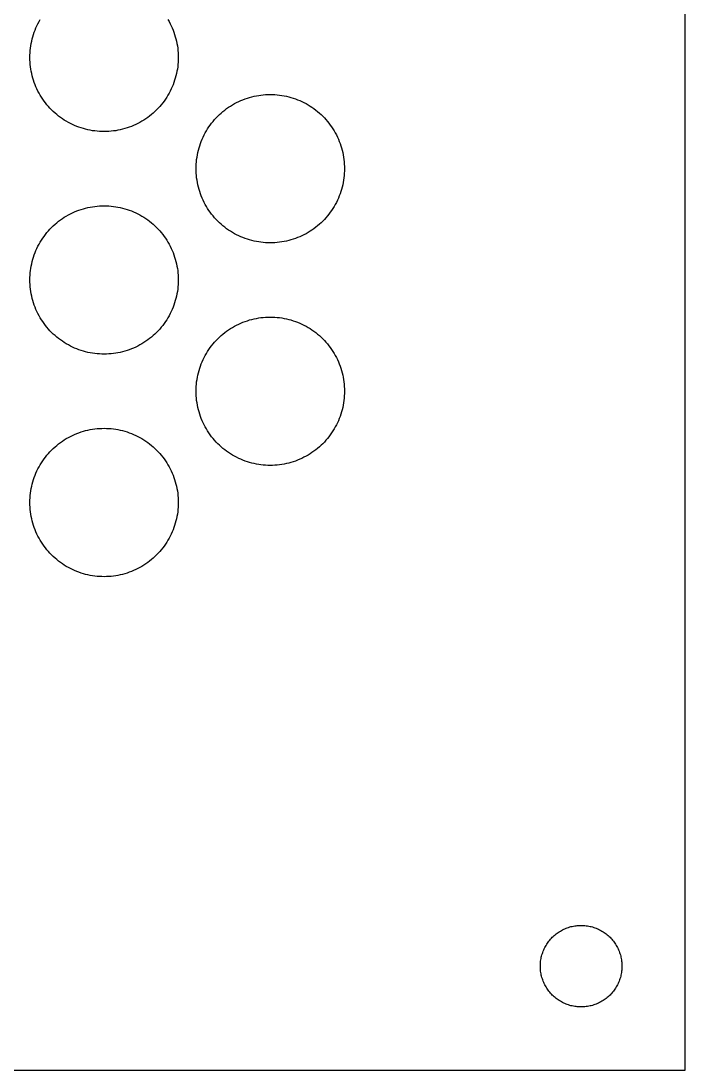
# Model space of a CAD drawing. Header units: metres. Extents: x 0 to 290, y 0 to 144.
# Drawn here: x 244.8 to 289.5, y 0 to 70.7 of the extents above; entities that cross this region are included whole.
import ezdxf

# ---------------------------------------------------------------- set-up
doc = ezdxf.new("R2010")
doc.units = ezdxf.units.M

msp = doc.modelspace()

# ---------------------------------------------------------------- linework, layer by layer
for p, q in [((289.5, 0), (289.5, 144)), ((245.968, 70.6588), (246.046, 70.7952)), ((254.654, 70.7952), (254.732, 70.6588)), ((245.646, 69.9437), (245.701, 70.0906)), ((245.701, 70.0906), (245.761, 70.2357)), ((245.761, 70.2357), (245.826, 70.3789)), ((245.826, 70.3789), (245.895, 70.5199)), ((245.895, 70.5199), (245.968, 70.6588)), ((254.732, 70.6588), (254.805, 70.5199)), ((254.805, 70.5199), (254.874, 70.3789)), ((254.874, 70.3789), (254.939, 70.2357)), ((254.939, 70.2357), (254.999, 70.0906)), ((254.999, 70.0906), (255.054, 69.9437)), ((245.439, 69.1869), (245.47, 69.3407)), ((245.47, 69.3407), (245.507, 69.4934)), ((245.507, 69.4934), (245.549, 69.6449)), ((245.549, 69.6449), (245.595, 69.7951)), ((245.595, 69.7951), (245.646, 69.9437)), ((255.054, 69.9437), (255.105, 69.7951)), ((255.105, 69.7951), (255.151, 69.6449)), ((255.151, 69.6449), (255.193, 69.4934)), ((255.193, 69.4934), (255.23, 69.3407)), ((255.23, 69.3407), (255.261, 69.1869)), ((245.36, 68.5639), (245.372, 68.7205)), ((245.372, 68.7205), (245.389, 68.8767)), ((245.389, 68.8767), (245.412, 69.0322)), ((245.412, 69.0322), (245.439, 69.1869)), ((255.261, 69.1869), (255.288, 69.0322)), ((255.288, 69.0322), (255.311, 68.8767)), ((255.311, 68.8767), (255.328, 68.7205)), ((255.328, 68.7205), (255.34, 68.5639)), ((245.35, 68.25), (245.352, 68.407)), ((245.352, 68.0929), (245.35, 68.25)), ((245.352, 68.407), (245.36, 68.5639)), ((245.36, 67.936), (245.352, 68.0929)), ((245.372, 67.7794), (245.36, 67.936)), ((255.34, 67.936), (255.328, 67.7794)), ((255.34, 68.5639), (255.348, 68.407)), ((255.348, 68.0929), (255.34, 67.936)), ((255.348, 68.407), (255.35, 68.25)), ((255.35, 68.25), (255.348, 68.0929)), ((245.389, 67.6233), (245.372, 67.7794)), ((245.412, 67.4678), (245.389, 67.6233)), ((245.439, 67.3131), (245.412, 67.4678)), ((245.47, 67.1593), (245.439, 67.3131)), ((255.261, 67.3131), (255.23, 67.1593)), ((255.288, 67.4678), (255.261, 67.3131)), ((255.311, 67.6233), (255.288, 67.4678)), ((255.328, 67.7794), (255.311, 67.6233)), ((245.507, 67.0065), (245.47, 67.1593)), ((245.549, 66.855), (245.507, 67.0065)), ((245.595, 66.7049), (245.549, 66.855)), ((245.646, 66.5563), (245.595, 66.7049)), ((245.701, 66.4094), (245.646, 66.5563)), ((255.054, 66.5563), (254.999, 66.4094)), ((255.105, 66.7049), (255.054, 66.5563)), ((255.151, 66.855), (255.105, 66.7049)), ((255.193, 67.0065), (255.151, 66.855)), ((255.23, 67.1593), (255.193, 67.0065)), ((245.761, 66.2643), (245.701, 66.4094)), ((245.826, 66.1211), (245.761, 66.2643)), ((245.895, 65.98), (245.826, 66.1211)), ((245.968, 65.8412), (245.895, 65.98)), ((246.046, 65.7048), (245.968, 65.8412)), ((254.732, 65.8412), (254.654, 65.7048)), ((254.805, 65.98), (254.732, 65.8412)), ((254.874, 66.1211), (254.805, 65.98)), ((254.939, 66.2643), (254.874, 66.1211)), ((254.999, 66.4094), (254.939, 66.2643)), ((246.128, 65.5709), (246.046, 65.7048)), ((246.215, 65.4396), (246.128, 65.5709)), ((246.305, 65.3111), (246.215, 65.4396)), ((246.399, 65.1855), (246.305, 65.3111)), ((246.497, 65.0629), (246.399, 65.1855)), ((246.599, 64.9434), (246.497, 65.0629)), ((254.203, 65.0629), (254.101, 64.9434)), ((254.301, 65.1855), (254.203, 65.0629)), ((254.395, 65.3111), (254.301, 65.1855)), ((254.485, 65.4396), (254.395, 65.3111)), ((254.572, 65.5709), (254.485, 65.4396)), ((254.654, 65.7048), (254.572, 65.5709)), ((258.871, 64.9716), (259.005, 65.0537)), ((259.005, 65.0537), (259.141, 65.1315)), ((259.141, 65.1315), (259.28, 65.205)), ((259.28, 65.205), (259.421, 65.2741)), ((259.421, 65.2741), (259.564, 65.3388)), ((259.564, 65.3388), (259.709, 65.3989)), ((259.709, 65.3989), (259.856, 65.4544)), ((259.856, 65.4544), (260.005, 65.5053)), ((260.005, 65.5053), (260.155, 65.5515)), ((260.155, 65.5515), (260.307, 65.5929)), ((260.307, 65.5929), (260.459, 65.6296)), ((260.459, 65.6296), (260.613, 65.6614)), ((260.613, 65.6614), (260.768, 65.6884)), ((260.768, 65.6884), (260.923, 65.7106)), ((260.923, 65.7106), (261.079, 65.7278)), ((261.079, 65.7278), (261.236, 65.7401)), ((261.236, 65.7401), (261.393, 65.7475)), ((261.393, 65.7475), (261.55, 65.75)), ((261.55, 65.75), (261.707, 65.7475)), ((261.707, 65.7475), (261.864, 65.7401)), ((261.864, 65.7401), (262.021, 65.7278)), ((262.021, 65.7278), (262.177, 65.7106)), ((262.177, 65.7106), (262.332, 65.6884)), ((262.332, 65.6884), (262.487, 65.6614)), ((262.487, 65.6614), (262.641, 65.6296)), ((262.641, 65.6296), (262.793, 65.5929)), ((262.793, 65.5929), (262.945, 65.5515)), ((262.945, 65.5515), (263.095, 65.5053)), ((263.095, 65.5053), (263.244, 65.4544)), ((263.244, 65.4544), (263.391, 65.3989)), ((263.391, 65.3989), (263.536, 65.3388)), ((263.536, 65.3388), (263.679, 65.2741)), ((263.679, 65.2741), (263.82, 65.205)), ((263.82, 65.205), (263.959, 65.1315)), ((263.959, 65.1315), (264.095, 65.0537)), ((264.095, 65.0537), (264.229, 64.9716)), ((246.705, 64.8273), (246.599, 64.9434)), ((246.814, 64.7145), (246.705, 64.8273)), ((246.927, 64.6051), (246.814, 64.7145)), ((247.043, 64.4994), (246.927, 64.6051)), ((247.163, 64.3974), (247.043, 64.4994)), ((247.285, 64.2992), (247.163, 64.3974)), ((253.537, 64.3974), (253.415, 64.2992)), ((253.657, 64.4994), (253.537, 64.3974)), ((253.773, 64.6051), (253.657, 64.4994)), ((253.886, 64.7145), (253.773, 64.6051)), ((253.995, 64.8273), (253.886, 64.7145)), ((254.101, 64.9434), (253.995, 64.8273)), ((258.014, 64.2855), (258.127, 64.3948)), ((258.127, 64.3948), (258.243, 64.5005)), ((258.243, 64.5005), (258.363, 64.6026)), ((258.363, 64.6026), (258.485, 64.7008)), ((258.485, 64.7008), (258.611, 64.7951)), ((258.611, 64.7951), (258.74, 64.8854)), ((258.74, 64.8854), (258.871, 64.9716)), ((264.229, 64.9716), (264.36, 64.8854)), ((264.36, 64.8854), (264.489, 64.7951)), ((264.489, 64.7951), (264.615, 64.7008)), ((264.615, 64.7008), (264.737, 64.6026)), ((264.737, 64.6026), (264.857, 64.5005)), ((264.857, 64.5005), (264.973, 64.3948)), ((264.973, 64.3948), (265.086, 64.2855)), ((247.411, 64.2049), (247.285, 64.2992)), ((247.54, 64.1146), (247.411, 64.2049)), ((247.671, 64.0284), (247.54, 64.1146)), ((247.805, 63.9463), (247.671, 64.0284)), ((247.941, 63.8685), (247.805, 63.9463)), ((248.08, 63.795), (247.941, 63.8685)), ((248.221, 63.7259), (248.08, 63.795)), ((248.364, 63.6612), (248.221, 63.7259)), ((248.509, 63.6011), (248.364, 63.6612)), ((252.336, 63.6612), (252.191, 63.6011)), ((252.479, 63.7259), (252.336, 63.6612)), ((252.62, 63.795), (252.479, 63.7259)), ((252.759, 63.8685), (252.62, 63.795)), ((252.895, 63.9463), (252.759, 63.8685)), ((253.029, 64.0284), (252.895, 63.9463)), ((253.16, 64.1146), (253.029, 64.0284)), ((253.289, 64.2049), (253.16, 64.1146)), ((253.415, 64.2992), (253.289, 64.2049)), ((257.415, 63.5604), (257.505, 63.6889)), ((257.505, 63.6889), (257.599, 63.8145)), ((257.599, 63.8145), (257.697, 63.9371)), ((257.697, 63.9371), (257.799, 64.0565)), ((257.799, 64.0565), (257.905, 64.1727)), ((257.905, 64.1727), (258.014, 64.2855)), ((265.086, 64.2855), (265.195, 64.1727)), ((265.195, 64.1727), (265.301, 64.0565)), ((265.301, 64.0565), (265.403, 63.9371)), ((265.403, 63.9371), (265.501, 63.8145)), ((265.501, 63.8145), (265.595, 63.6889)), ((265.595, 63.6889), (265.685, 63.5604)), ((248.656, 63.5456), (248.509, 63.6011)), ((248.805, 63.4947), (248.656, 63.5456)), ((248.955, 63.4485), (248.805, 63.4947)), ((249.107, 63.4071), (248.955, 63.4485)), ((249.259, 63.3704), (249.107, 63.4071)), ((249.413, 63.3386), (249.259, 63.3704)), ((249.568, 63.3116), (249.413, 63.3386)), ((249.723, 63.2894), (249.568, 63.3116)), ((249.879, 63.2722), (249.723, 63.2894)), ((250.036, 63.2599), (249.879, 63.2722)), ((250.193, 63.2525), (250.036, 63.2599)), ((250.35, 63.25), (250.193, 63.2525)), ((250.507, 63.2525), (250.35, 63.25)), ((250.664, 63.2599), (250.507, 63.2525)), ((250.821, 63.2722), (250.664, 63.2599)), ((250.977, 63.2894), (250.821, 63.2722)), ((251.132, 63.3116), (250.977, 63.2894)), ((251.287, 63.3386), (251.132, 63.3116)), ((251.441, 63.3704), (251.287, 63.3386)), ((251.593, 63.4071), (251.441, 63.3704)), ((251.745, 63.4485), (251.593, 63.4071)), ((251.895, 63.4947), (251.745, 63.4485)), ((252.044, 63.5456), (251.895, 63.4947)), ((252.191, 63.6011), (252.044, 63.5456)), ((257.026, 62.8789), (257.095, 63.0199)), ((257.095, 63.0199), (257.168, 63.1588)), ((257.168, 63.1588), (257.246, 63.2952)), ((257.246, 63.2952), (257.328, 63.4291)), ((257.328, 63.4291), (257.415, 63.5604)), ((265.685, 63.5604), (265.772, 63.4291)), ((265.772, 63.4291), (265.854, 63.2952)), ((265.854, 63.2952), (265.932, 63.1588)), ((265.932, 63.1588), (266.005, 63.0199)), ((266.005, 63.0199), (266.074, 62.8789)), ((256.749, 62.1449), (256.795, 62.2951)), ((256.795, 62.2951), (256.846, 62.4437)), ((256.846, 62.4437), (256.901, 62.5906)), ((256.901, 62.5906), (256.961, 62.7357)), ((256.961, 62.7357), (257.026, 62.8789)), ((266.074, 62.8789), (266.139, 62.7357)), ((266.139, 62.7357), (266.199, 62.5906)), ((266.199, 62.5906), (266.254, 62.4437)), ((266.254, 62.4437), (266.305, 62.2951)), ((266.305, 62.2951), (266.351, 62.1449)), ((256.589, 61.3767), (256.612, 61.5322)), ((256.612, 61.5322), (256.639, 61.6869)), ((256.639, 61.6869), (256.67, 61.8407)), ((256.67, 61.8407), (256.707, 61.9934)), ((256.707, 61.9934), (256.749, 62.1449)), ((266.351, 62.1449), (266.393, 61.9934)), ((266.393, 61.9934), (266.43, 61.8407)), ((266.43, 61.8407), (266.461, 61.6869)), ((266.461, 61.6869), (266.488, 61.5322)), ((266.488, 61.5322), (266.511, 61.3767)), ((256.55, 60.75), (256.552, 60.907)), ((256.552, 60.907), (256.56, 61.0639)), ((256.56, 61.0639), (256.572, 61.2205)), ((256.572, 61.2205), (256.589, 61.3767)), ((266.511, 61.3767), (266.528, 61.2205)), ((266.528, 61.2205), (266.54, 61.0639)), ((266.54, 61.0639), (266.548, 60.907)), ((266.548, 60.907), (266.55, 60.75)), ((256.552, 60.5929), (256.55, 60.75)), ((256.56, 60.436), (256.552, 60.5929)), ((256.572, 60.2794), (256.56, 60.436)), ((256.589, 60.1233), (256.572, 60.2794)), ((256.612, 59.9678), (256.589, 60.1233)), ((266.511, 60.1233), (266.488, 59.9678)), ((266.528, 60.2794), (266.511, 60.1233)), ((266.54, 60.436), (266.528, 60.2794)), ((266.548, 60.5929), (266.54, 60.436)), ((266.55, 60.75), (266.548, 60.5929)), ((256.639, 59.8131), (256.612, 59.9678)), ((256.67, 59.6593), (256.639, 59.8131)), ((256.707, 59.5065), (256.67, 59.6593)), ((256.749, 59.355), (256.707, 59.5065)), ((266.393, 59.5065), (266.351, 59.355)), ((266.43, 59.6593), (266.393, 59.5065)), ((266.461, 59.8131), (266.43, 59.6593)), ((266.488, 59.9678), (266.461, 59.8131)), ((256.795, 59.2049), (256.749, 59.355)), ((256.846, 59.0563), (256.795, 59.2049)), ((256.901, 58.9094), (256.846, 59.0563)), ((256.961, 58.7643), (256.901, 58.9094)), ((257.026, 58.6211), (256.961, 58.7643)), ((266.139, 58.7643), (266.074, 58.6211)), ((266.199, 58.9094), (266.139, 58.7643)), ((266.254, 59.0563), (266.199, 58.9094)), ((266.305, 59.2049), (266.254, 59.0563)), ((266.351, 59.355), (266.305, 59.2049)), ((248.656, 57.9544), (248.805, 58.0053)), ((248.805, 58.0053), (248.955, 58.0515)), ((248.955, 58.0515), (249.107, 58.0929)), ((249.107, 58.0929), (249.259, 58.1296)), ((249.259, 58.1296), (249.413, 58.1614)), ((249.413, 58.1614), (249.568, 58.1884)), ((249.568, 58.1884), (249.723, 58.2106)), ((249.723, 58.2106), (249.879, 58.2278)), ((249.879, 58.2278), (250.036, 58.2401)), ((250.036, 58.2401), (250.193, 58.2475)), ((250.193, 58.2475), (250.35, 58.25)), ((250.35, 58.25), (250.507, 58.2475)), ((250.507, 58.2475), (250.664, 58.2401)), ((250.664, 58.2401), (250.821, 58.2278)), ((250.821, 58.2278), (250.977, 58.2106)), ((250.977, 58.2106), (251.132, 58.1884)), ((251.132, 58.1884), (251.287, 58.1614)), ((251.287, 58.1614), (251.441, 58.1296)), ((251.441, 58.1296), (251.593, 58.0929)), ((251.593, 58.0929), (251.745, 58.0515)), ((251.745, 58.0515), (251.895, 58.0053)), ((251.895, 58.0053), (252.044, 57.9544)), ((257.095, 58.48), (257.026, 58.6211)), ((257.168, 58.3412), (257.095, 58.48)), ((257.246, 58.2048), (257.168, 58.3412)), ((257.328, 58.0709), (257.246, 58.2048)), ((257.415, 57.9396), (257.328, 58.0709)), ((265.772, 58.0709), (265.685, 57.9396)), ((265.854, 58.2048), (265.772, 58.0709)), ((265.932, 58.3412), (265.854, 58.2048)), ((266.005, 58.48), (265.932, 58.3412)), ((266.074, 58.6211), (266.005, 58.48)), ((247.285, 57.2008), (247.411, 57.2951)), ((247.411, 57.2951), (247.54, 57.3854)), ((247.54, 57.3854), (247.671, 57.4716)), ((247.671, 57.4716), (247.805, 57.5537)), ((247.805, 57.5537), (247.941, 57.6315)), ((247.941, 57.6315), (248.08, 57.705)), ((248.08, 57.705), (248.221, 57.7741)), ((248.221, 57.7741), (248.364, 57.8388)), ((248.364, 57.8388), (248.509, 57.8989)), ((248.509, 57.8989), (248.656, 57.9544)), ((252.044, 57.9544), (252.191, 57.8989)), ((252.191, 57.8989), (252.336, 57.8388)), ((252.336, 57.8388), (252.479, 57.7741)), ((252.479, 57.7741), (252.62, 57.705)), ((252.62, 57.705), (252.759, 57.6315)), ((252.759, 57.6315), (252.895, 57.5537)), ((252.895, 57.5537), (253.029, 57.4716)), ((253.029, 57.4716), (253.16, 57.3854)), ((253.16, 57.3854), (253.289, 57.2951)), ((253.289, 57.2951), (253.415, 57.2008)), ((257.505, 57.8111), (257.415, 57.9396)), ((257.599, 57.6855), (257.505, 57.8111)), ((257.697, 57.5629), (257.599, 57.6855)), ((257.799, 57.4434), (257.697, 57.5629)), ((257.905, 57.3273), (257.799, 57.4434)), ((258.014, 57.2145), (257.905, 57.3273)), ((265.195, 57.3273), (265.086, 57.2145)), ((265.301, 57.4434), (265.195, 57.3273)), ((265.403, 57.5629), (265.301, 57.4434)), ((265.501, 57.6855), (265.403, 57.5629)), ((265.595, 57.8111), (265.501, 57.6855)), ((265.685, 57.9396), (265.595, 57.8111)), ((246.599, 56.5565), (246.705, 56.6727)), ((246.705, 56.6727), (246.814, 56.7855)), ((246.814, 56.7855), (246.927, 56.8948)), ((246.927, 56.8948), (247.043, 57.0005)), ((247.043, 57.0005), (247.163, 57.1026)), ((247.163, 57.1026), (247.285, 57.2008)), ((253.415, 57.2008), (253.537, 57.1026)), ((253.537, 57.1026), (253.657, 57.0005)), ((253.657, 57.0005), (253.773, 56.8948)), ((253.773, 56.8948), (253.886, 56.7855)), ((253.886, 56.7855), (253.995, 56.6727)), ((253.995, 56.6727), (254.101, 56.5565)), ((258.127, 57.1051), (258.014, 57.2145)), ((258.243, 56.9994), (258.127, 57.1051)), ((258.363, 56.8974), (258.243, 56.9994)), ((258.485, 56.7992), (258.363, 56.8974)), ((258.611, 56.7049), (258.485, 56.7992)), ((258.74, 56.6146), (258.611, 56.7049)), ((258.871, 56.5284), (258.74, 56.6146)), ((264.36, 56.6146), (264.229, 56.5284)), ((264.489, 56.7049), (264.36, 56.6146)), ((264.615, 56.7992), (264.489, 56.7049)), ((264.737, 56.8974), (264.615, 56.7992)), ((264.857, 56.9994), (264.737, 56.8974)), ((264.973, 57.1051), (264.857, 56.9994)), ((265.086, 57.2145), (264.973, 57.1051)), ((246.046, 55.7952), (246.128, 55.9291)), ((246.128, 55.9291), (246.215, 56.0604)), ((246.215, 56.0604), (246.305, 56.1889)), ((246.305, 56.1889), (246.399, 56.3145)), ((246.399, 56.3145), (246.497, 56.4371)), ((246.497, 56.4371), (246.599, 56.5565)), ((254.101, 56.5565), (254.203, 56.4371)), ((254.203, 56.4371), (254.301, 56.3145)), ((254.301, 56.3145), (254.395, 56.1889)), ((254.395, 56.1889), (254.485, 56.0604)), ((254.485, 56.0604), (254.572, 55.9291)), ((254.572, 55.9291), (254.654, 55.7952)), ((259.005, 56.4463), (258.871, 56.5284)), ((259.141, 56.3685), (259.005, 56.4463)), ((259.28, 56.295), (259.141, 56.3685)), ((259.421, 56.2259), (259.28, 56.295)), ((259.564, 56.1612), (259.421, 56.2259)), ((259.709, 56.1011), (259.564, 56.1612)), ((259.856, 56.0456), (259.709, 56.1011)), ((260.005, 55.9947), (259.856, 56.0456)), ((260.155, 55.9485), (260.005, 55.9947)), ((260.307, 55.9071), (260.155, 55.9485)), ((260.459, 55.8704), (260.307, 55.9071)), ((260.613, 55.8386), (260.459, 55.8704)), ((262.641, 55.8704), (262.487, 55.8386)), ((262.793, 55.9071), (262.641, 55.8704)), ((262.945, 55.9485), (262.793, 55.9071)), ((263.095, 55.9947), (262.945, 55.9485)), ((263.244, 56.0456), (263.095, 55.9947)), ((263.391, 56.1011), (263.244, 56.0456)), ((263.536, 56.1612), (263.391, 56.1011)), ((263.679, 56.2259), (263.536, 56.1612)), ((263.82, 56.295), (263.679, 56.2259)), ((263.959, 56.3685), (263.82, 56.295)), ((264.095, 56.4463), (263.959, 56.3685)), ((264.229, 56.5284), (264.095, 56.4463)), ((245.701, 55.0906), (245.761, 55.2357)), ((245.761, 55.2357), (245.826, 55.3789)), ((245.826, 55.3789), (245.895, 55.5199)), ((245.895, 55.5199), (245.968, 55.6588)), ((245.968, 55.6588), (246.046, 55.7952)), ((254.654, 55.7952), (254.732, 55.6588)), ((254.732, 55.6588), (254.805, 55.5199)), ((254.805, 55.5199), (254.874, 55.3789)), ((254.874, 55.3789), (254.939, 55.2357)), ((254.939, 55.2357), (254.999, 55.0906)), ((260.768, 55.8116), (260.613, 55.8386)), ((260.923, 55.7894), (260.768, 55.8116)), ((261.079, 55.7722), (260.923, 55.7894)), ((261.236, 55.7599), (261.079, 55.7722)), ((261.393, 55.7525), (261.236, 55.7599)), ((261.55, 55.75), (261.393, 55.7525)), ((261.707, 55.7525), (261.55, 55.75)), ((261.864, 55.7599), (261.707, 55.7525)), ((262.021, 55.7722), (261.864, 55.7599)), ((262.177, 55.7894), (262.021, 55.7722)), ((262.332, 55.8116), (262.177, 55.7894)), ((262.487, 55.8386), (262.332, 55.8116)), ((245.47, 54.3407), (245.507, 54.4934)), ((245.507, 54.4934), (245.549, 54.6449)), ((245.549, 54.6449), (245.595, 54.7951)), ((245.595, 54.7951), (245.646, 54.9437)), ((245.646, 54.9437), (245.701, 55.0906)), ((254.999, 55.0906), (255.054, 54.9437)), ((255.054, 54.9437), (255.105, 54.7951)), ((255.105, 54.7951), (255.151, 54.6449)), ((255.151, 54.6449), (255.193, 54.4934)), ((255.193, 54.4934), (255.23, 54.3407)), ((245.372, 53.7205), (245.389, 53.8767)), ((245.389, 53.8767), (245.412, 54.0322)), ((245.412, 54.0322), (245.439, 54.1869)), ((245.439, 54.1869), (245.47, 54.3407)), ((255.23, 54.3407), (255.261, 54.1869)), ((255.261, 54.1869), (255.288, 54.0322)), ((255.288, 54.0322), (255.311, 53.8767)), ((255.311, 53.8767), (255.328, 53.7205)), ((245.35, 53.25), (245.352, 53.407)), ((245.352, 53.0929), (245.35, 53.25)), ((245.352, 53.407), (245.36, 53.5639)), ((245.36, 52.936), (245.352, 53.0929)), ((245.36, 53.5639), (245.372, 53.7205)), ((255.328, 53.7205), (255.34, 53.5639)), ((255.34, 53.5639), (255.348, 53.407)), ((255.348, 53.0929), (255.34, 52.936)), ((255.348, 53.407), (255.35, 53.25)), ((255.35, 53.25), (255.348, 53.0929)), ((245.372, 52.7794), (245.36, 52.936)), ((245.389, 52.6233), (245.372, 52.7794)), ((245.412, 52.4678), (245.389, 52.6233)), ((245.439, 52.3131), (245.412, 52.4678)), ((255.288, 52.4678), (255.261, 52.3131)), ((255.311, 52.6233), (255.288, 52.4678)), ((255.328, 52.7794), (255.311, 52.6233)), ((255.34, 52.936), (255.328, 52.7794)), ((245.47, 52.1593), (245.439, 52.3131)), ((245.507, 52.0065), (245.47, 52.1593)), ((245.549, 51.855), (245.507, 52.0065)), ((245.595, 51.7049), (245.549, 51.855)), ((245.646, 51.5563), (245.595, 51.7049)), ((255.105, 51.7049), (255.054, 51.5563)), ((255.151, 51.855), (255.105, 51.7049)), ((255.193, 52.0065), (255.151, 51.855)), ((255.23, 52.1593), (255.193, 52.0065)), ((255.261, 52.3131), (255.23, 52.1593)), ((245.701, 51.4094), (245.646, 51.5563)), ((245.761, 51.2643), (245.701, 51.4094)), ((245.826, 51.1211), (245.761, 51.2643)), ((245.895, 50.98), (245.826, 51.1211)), ((245.968, 50.8412), (245.895, 50.98)), ((254.805, 50.98), (254.732, 50.8412)), ((254.874, 51.1211), (254.805, 50.98)), ((254.939, 51.2643), (254.874, 51.1211)), ((254.999, 51.4094), (254.939, 51.2643)), ((255.054, 51.5563), (254.999, 51.4094)), ((246.046, 50.7048), (245.968, 50.8412)), ((246.128, 50.5709), (246.046, 50.7048)), ((246.215, 50.4396), (246.128, 50.5709)), ((246.305, 50.3111), (246.215, 50.4396)), ((246.399, 50.1855), (246.305, 50.3111)), ((254.395, 50.3111), (254.301, 50.1855)), ((254.485, 50.4396), (254.395, 50.3111)), ((254.572, 50.5709), (254.485, 50.4396)), ((254.654, 50.7048), (254.572, 50.5709)), ((254.732, 50.8412), (254.654, 50.7048)), ((259.141, 50.1315), (259.28, 50.205)), ((259.28, 50.205), (259.421, 50.2741)), ((259.421, 50.2741), (259.564, 50.3388)), ((259.564, 50.3388), (259.709, 50.3989)), ((259.709, 50.3989), (259.856, 50.4544)), ((259.856, 50.4544), (260.005, 50.5053)), ((260.005, 50.5053), (260.155, 50.5515)), ((260.155, 50.5515), (260.307, 50.5929)), ((260.307, 50.5929), (260.459, 50.6296)), ((260.459, 50.6296), (260.613, 50.6614)), ((260.613, 50.6614), (260.768, 50.6884)), ((260.768, 50.6884), (260.923, 50.7106)), ((260.923, 50.7106), (261.079, 50.7278)), ((261.079, 50.7278), (261.236, 50.7401)), ((261.236, 50.7401), (261.393, 50.7475)), ((261.393, 50.7475), (261.55, 50.75)), ((261.55, 50.75), (261.707, 50.7475)), ((261.707, 50.7475), (261.864, 50.7401)), ((261.864, 50.7401), (262.021, 50.7278)), ((262.021, 50.7278), (262.177, 50.7106)), ((262.177, 50.7106), (262.332, 50.6884)), ((262.332, 50.6884), (262.487, 50.6614)), ((262.487, 50.6614), (262.641, 50.6296)), ((262.641, 50.6296), (262.793, 50.5929)), ((262.793, 50.5929), (262.945, 50.5515)), ((262.945, 50.5515), (263.095, 50.5053)), ((263.095, 50.5053), (263.244, 50.4544)), ((263.244, 50.4544), (263.391, 50.3989)), ((263.391, 50.3989), (263.536, 50.3388)), ((263.536, 50.3388), (263.679, 50.2741)), ((263.679, 50.2741), (263.82, 50.205)), ((263.82, 50.205), (263.959, 50.1315)), ((246.497, 50.0629), (246.399, 50.1855)), ((246.599, 49.9434), (246.497, 50.0629)), ((246.705, 49.8273), (246.599, 49.9434)), ((246.814, 49.7145), (246.705, 49.8273)), ((246.927, 49.6051), (246.814, 49.7145)), ((247.043, 49.4994), (246.927, 49.6051)), ((247.163, 49.3974), (247.043, 49.4994)), ((253.657, 49.4994), (253.537, 49.3974)), ((253.773, 49.6051), (253.657, 49.4994)), ((253.886, 49.7145), (253.773, 49.6051)), ((253.995, 49.8273), (253.886, 49.7145)), ((254.101, 49.9434), (253.995, 49.8273)), ((254.203, 50.0629), (254.101, 49.9434)), ((254.301, 50.1855), (254.203, 50.0629)), ((258.127, 49.3948), (258.243, 49.5005)), ((258.243, 49.5005), (258.363, 49.6026)), ((258.363, 49.6026), (258.485, 49.7008)), ((258.485, 49.7008), (258.611, 49.7951)), ((258.611, 49.7951), (258.74, 49.8854)), ((258.74, 49.8854), (258.871, 49.9716)), ((258.871, 49.9716), (259.005, 50.0537)), ((259.005, 50.0537), (259.141, 50.1315)), ((263.959, 50.1315), (264.095, 50.0537)), ((264.095, 50.0537), (264.229, 49.9716)), ((264.229, 49.9716), (264.36, 49.8854)), ((264.36, 49.8854), (264.489, 49.7951)), ((264.489, 49.7951), (264.615, 49.7008)), ((264.615, 49.7008), (264.737, 49.6026)), ((264.737, 49.6026), (264.857, 49.5005)), ((264.857, 49.5005), (264.973, 49.3948)), ((247.285, 49.2992), (247.163, 49.3974)), ((247.411, 49.2049), (247.285, 49.2992)), ((247.54, 49.1146), (247.411, 49.2049)), ((247.671, 49.0284), (247.54, 49.1146)), ((247.805, 48.9463), (247.671, 49.0284)), ((247.941, 48.8685), (247.805, 48.9463)), ((248.08, 48.795), (247.941, 48.8685)), ((248.221, 48.7259), (248.08, 48.795)), ((252.62, 48.795), (252.479, 48.7259)), ((252.759, 48.8685), (252.62, 48.795)), ((252.895, 48.9463), (252.759, 48.8685)), ((253.029, 49.0284), (252.895, 48.9463)), ((253.16, 49.1146), (253.029, 49.0284)), ((253.289, 49.2049), (253.16, 49.1146)), ((253.415, 49.2992), (253.289, 49.2049)), ((253.537, 49.3974), (253.415, 49.2992)), ((257.505, 48.6889), (257.599, 48.8145)), ((257.599, 48.8145), (257.697, 48.9371)), ((257.697, 48.9371), (257.799, 49.0565)), ((257.799, 49.0565), (257.905, 49.1727)), ((257.905, 49.1727), (258.014, 49.2855)), ((258.014, 49.2855), (258.127, 49.3948)), ((264.973, 49.3948), (265.086, 49.2855)), ((265.086, 49.2855), (265.195, 49.1727)), ((265.195, 49.1727), (265.301, 49.0565)), ((265.301, 49.0565), (265.403, 48.9371)), ((265.403, 48.9371), (265.501, 48.8145)), ((265.501, 48.8145), (265.595, 48.6889)), ((248.364, 48.6612), (248.221, 48.7259)), ((248.509, 48.6011), (248.364, 48.6612)), ((248.656, 48.5456), (248.509, 48.6011)), ((248.805, 48.4947), (248.656, 48.5456)), ((248.955, 48.4485), (248.805, 48.4947)), ((249.107, 48.4071), (248.955, 48.4485)), ((249.259, 48.3704), (249.107, 48.4071)), ((249.413, 48.3386), (249.259, 48.3704)), ((249.568, 48.3116), (249.413, 48.3386)), ((249.723, 48.2894), (249.568, 48.3116)), ((249.879, 48.2722), (249.723, 48.2894)), ((250.036, 48.2599), (249.879, 48.2722)), ((250.193, 48.2525), (250.036, 48.2599)), ((250.35, 48.25), (250.193, 48.2525)), ((250.507, 48.2525), (250.35, 48.25)), ((250.664, 48.2599), (250.507, 48.2525)), ((250.821, 48.2722), (250.664, 48.2599)), ((250.977, 48.2894), (250.821, 48.2722)), ((251.132, 48.3116), (250.977, 48.2894)), ((251.287, 48.3386), (251.132, 48.3116)), ((251.441, 48.3704), (251.287, 48.3386)), ((251.593, 48.4071), (251.441, 48.3704)), ((251.745, 48.4485), (251.593, 48.4071)), ((251.895, 48.4947), (251.745, 48.4485)), ((252.044, 48.5456), (251.895, 48.4947)), ((252.191, 48.6011), (252.044, 48.5456)), ((252.336, 48.6612), (252.191, 48.6011)), ((252.479, 48.7259), (252.336, 48.6612)), ((257.095, 48.0199), (257.168, 48.1588)), ((257.168, 48.1588), (257.246, 48.2952)), ((257.246, 48.2952), (257.328, 48.4291)), ((257.328, 48.4291), (257.415, 48.5604)), ((257.415, 48.5604), (257.505, 48.6889)), ((265.595, 48.6889), (265.685, 48.5604)), ((265.685, 48.5604), (265.772, 48.4291)), ((265.772, 48.4291), (265.854, 48.2952)), ((265.854, 48.2952), (265.932, 48.1588)), ((265.932, 48.1588), (266.005, 48.0199)), ((256.795, 47.2951), (256.846, 47.4437)), ((256.846, 47.4437), (256.901, 47.5906)), ((256.901, 47.5906), (256.961, 47.7357)), ((256.961, 47.7357), (257.026, 47.8789)), ((257.026, 47.8789), (257.095, 48.0199)), ((266.005, 48.0199), (266.074, 47.8789)), ((266.074, 47.8789), (266.139, 47.7357)), ((266.139, 47.7357), (266.199, 47.5906)), ((266.199, 47.5906), (266.254, 47.4437)), ((266.254, 47.4437), (266.305, 47.2951)), ((256.612, 46.5322), (256.639, 46.6869)), ((256.639, 46.6869), (256.67, 46.8407)), ((256.67, 46.8407), (256.707, 46.9934)), ((256.707, 46.9934), (256.749, 47.1449)), ((256.749, 47.1449), (256.795, 47.2951)), ((266.305, 47.2951), (266.351, 47.1449)), ((266.351, 47.1449), (266.393, 46.9934)), ((266.393, 46.9934), (266.43, 46.8407)), ((266.43, 46.8407), (266.461, 46.6869)), ((266.461, 46.6869), (266.488, 46.5322)), ((256.552, 45.907), (256.56, 46.0639)), ((256.56, 46.0639), (256.572, 46.2205)), ((256.572, 46.2205), (256.589, 46.3767)), ((256.589, 46.3767), (256.612, 46.5322)), ((266.488, 46.5322), (266.511, 46.3767)), ((266.511, 46.3767), (266.528, 46.2205)), ((266.528, 46.2205), (266.54, 46.0639)), ((266.54, 46.0639), (266.548, 45.907)), ((256.55, 45.75), (256.552, 45.907)), ((256.552, 45.5929), (256.55, 45.75)), ((256.56, 45.436), (256.552, 45.5929)), ((256.572, 45.2794), (256.56, 45.436)), ((256.589, 45.1233), (256.572, 45.2794)), ((266.528, 45.2794), (266.511, 45.1233)), ((266.54, 45.436), (266.528, 45.2794)), ((266.548, 45.5929), (266.54, 45.436)), ((266.548, 45.907), (266.55, 45.75)), ((266.55, 45.75), (266.548, 45.5929)), ((256.612, 44.9678), (256.589, 45.1233)), ((256.639, 44.8131), (256.612, 44.9678)), ((256.67, 44.6593), (256.639, 44.8131)), ((256.707, 44.5065), (256.67, 44.6593)), ((266.43, 44.6593), (266.393, 44.5065)), ((266.461, 44.8131), (266.43, 44.6593)), ((266.488, 44.9678), (266.461, 44.8131)), ((266.511, 45.1233), (266.488, 44.9678)), ((256.749, 44.355), (256.707, 44.5065)), ((256.795, 44.2049), (256.749, 44.355)), ((256.846, 44.0563), (256.795, 44.2049)), ((256.901, 43.9094), (256.846, 44.0563)), ((256.961, 43.7643), (256.901, 43.9094)), ((266.199, 43.9094), (266.139, 43.7643)), ((266.254, 44.0563), (266.199, 43.9094)), ((266.305, 44.2049), (266.254, 44.0563)), ((266.351, 44.355), (266.305, 44.2049)), ((266.393, 44.5065), (266.351, 44.355)), ((249.259, 43.1296), (249.413, 43.1614)), ((249.413, 43.1614), (249.568, 43.1884)), ((249.568, 43.1884), (249.723, 43.2106)), ((249.723, 43.2106), (249.879, 43.2278)), ((249.879, 43.2278), (250.036, 43.2401)), ((250.036, 43.2401), (250.193, 43.2475)), ((250.193, 43.2475), (250.35, 43.25)), ((250.35, 43.25), (250.507, 43.2475)), ((250.507, 43.2475), (250.664, 43.2401)), ((250.664, 43.2401), (250.821, 43.2278)), ((250.821, 43.2278), (250.977, 43.2106)), ((250.977, 43.2106), (251.132, 43.1884)), ((251.132, 43.1884), (251.287, 43.1614)), ((251.287, 43.1614), (251.441, 43.1296)), ((257.026, 43.6211), (256.961, 43.7643)), ((257.095, 43.48), (257.026, 43.6211)), ((257.168, 43.3412), (257.095, 43.48)), ((257.246, 43.2048), (257.168, 43.3412)), ((257.328, 43.0709), (257.246, 43.2048)), ((265.854, 43.2048), (265.772, 43.0709)), ((265.932, 43.3412), (265.854, 43.2048)), ((266.005, 43.48), (265.932, 43.3412)), ((266.074, 43.6211), (266.005, 43.48)), ((266.139, 43.7643), (266.074, 43.6211)), ((247.54, 42.3854), (247.671, 42.4716)), ((247.671, 42.4716), (247.805, 42.5537)), ((247.805, 42.5537), (247.941, 42.6315)), ((247.941, 42.6315), (248.08, 42.705)), ((248.08, 42.705), (248.221, 42.7741)), ((248.221, 42.7741), (248.364, 42.8388)), ((248.364, 42.8388), (248.509, 42.8989)), ((248.509, 42.8989), (248.656, 42.9544)), ((248.656, 42.9544), (248.805, 43.0053)), ((248.805, 43.0053), (248.955, 43.0515)), ((248.955, 43.0515), (249.107, 43.0929)), ((249.107, 43.0929), (249.259, 43.1296)), ((251.441, 43.1296), (251.593, 43.0929)), ((251.593, 43.0929), (251.745, 43.0515)), ((251.745, 43.0515), (251.895, 43.0053)), ((251.895, 43.0053), (252.044, 42.9544)), ((252.044, 42.9544), (252.191, 42.8989)), ((252.191, 42.8989), (252.336, 42.8388)), ((252.336, 42.8388), (252.479, 42.7741)), ((252.479, 42.7741), (252.62, 42.705)), ((252.62, 42.705), (252.759, 42.6315)), ((252.759, 42.6315), (252.895, 42.5537)), ((252.895, 42.5537), (253.029, 42.4716)), ((253.029, 42.4716), (253.16, 42.3854)), ((257.415, 42.9396), (257.328, 43.0709)), ((257.505, 42.8111), (257.415, 42.9396)), ((257.599, 42.6855), (257.505, 42.8111)), ((257.697, 42.5629), (257.599, 42.6855)), ((257.799, 42.4434), (257.697, 42.5629)), ((257.905, 42.3273), (257.799, 42.4434)), ((265.301, 42.4434), (265.195, 42.3273)), ((265.403, 42.5629), (265.301, 42.4434)), ((265.501, 42.6855), (265.403, 42.5629)), ((265.595, 42.8111), (265.501, 42.6855)), ((265.685, 42.9396), (265.595, 42.8111)), ((265.772, 43.0709), (265.685, 42.9396)), ((246.705, 41.6727), (246.814, 41.7855)), ((246.814, 41.7855), (246.927, 41.8948)), ((246.927, 41.8948), (247.043, 42.0005)), ((247.043, 42.0005), (247.163, 42.1026)), ((247.163, 42.1026), (247.285, 42.2008)), ((247.285, 42.2008), (247.411, 42.2951)), ((247.411, 42.2951), (247.54, 42.3854)), ((253.16, 42.3854), (253.289, 42.2951)), ((253.289, 42.2951), (253.415, 42.2008)), ((253.415, 42.2008), (253.537, 42.1026)), ((253.537, 42.1026), (253.657, 42.0005)), ((253.657, 42.0005), (253.773, 41.8948)), ((253.773, 41.8948), (253.886, 41.7855)), ((253.886, 41.7855), (253.995, 41.6727)), ((258.014, 42.2145), (257.905, 42.3273)), ((258.127, 42.1051), (258.014, 42.2145)), ((258.243, 41.9994), (258.127, 42.1051)), ((258.363, 41.8974), (258.243, 41.9994)), ((258.485, 41.7992), (258.363, 41.8974)), ((258.611, 41.7049), (258.485, 41.7992)), ((264.615, 41.7992), (264.489, 41.7049)), ((264.737, 41.8974), (264.615, 41.7992)), ((264.857, 41.9994), (264.737, 41.8974)), ((264.973, 42.1051), (264.857, 41.9994)), ((265.086, 42.2145), (264.973, 42.1051)), ((265.195, 42.3273), (265.086, 42.2145)), ((246.128, 40.9291), (246.215, 41.0604)), ((246.215, 41.0604), (246.305, 41.1889)), ((246.305, 41.1889), (246.399, 41.3145)), ((246.399, 41.3145), (246.497, 41.4371)), ((246.497, 41.4371), (246.599, 41.5565)), ((246.599, 41.5565), (246.705, 41.6727)), ((253.995, 41.6727), (254.101, 41.5565)), ((254.101, 41.5565), (254.203, 41.4371)), ((254.203, 41.4371), (254.301, 41.3145)), ((254.301, 41.3145), (254.395, 41.1889)), ((254.395, 41.1889), (254.485, 41.0604)), ((254.485, 41.0604), (254.572, 40.9291)), ((258.74, 41.6146), (258.611, 41.7049)), ((258.871, 41.5284), (258.74, 41.6146)), ((259.005, 41.4463), (258.871, 41.5284)), ((259.141, 41.3685), (259.005, 41.4463)), ((259.28, 41.295), (259.141, 41.3685)), ((259.421, 41.2259), (259.28, 41.295)), ((259.564, 41.1612), (259.421, 41.2259)), ((259.709, 41.1011), (259.564, 41.1612)), ((259.856, 41.0456), (259.709, 41.1011)), ((260.005, 40.9947), (259.856, 41.0456)), ((263.244, 41.0456), (263.095, 40.9947)), ((263.391, 41.1011), (263.244, 41.0456)), ((263.536, 41.1612), (263.391, 41.1011)), ((263.679, 41.2259), (263.536, 41.1612)), ((263.82, 41.295), (263.679, 41.2259)), ((263.959, 41.3685), (263.82, 41.295)), ((264.095, 41.4463), (263.959, 41.3685)), ((264.229, 41.5284), (264.095, 41.4463)), ((264.36, 41.6146), (264.229, 41.5284)), ((264.489, 41.7049), (264.36, 41.6146)), ((245.761, 40.2357), (245.826, 40.3789)), ((245.826, 40.3789), (245.895, 40.5199)), ((245.895, 40.5199), (245.968, 40.6588)), ((245.968, 40.6588), (246.046, 40.7952)), ((246.046, 40.7952), (246.128, 40.9291)), ((254.572, 40.9291), (254.654, 40.7952)), ((254.654, 40.7952), (254.732, 40.6588)), ((254.732, 40.6588), (254.805, 40.5199)), ((254.805, 40.5199), (254.874, 40.3789)), ((254.874, 40.3789), (254.939, 40.2357)), ((260.155, 40.9485), (260.005, 40.9947)), ((260.307, 40.9071), (260.155, 40.9485)), ((260.459, 40.8704), (260.307, 40.9071)), ((260.613, 40.8386), (260.459, 40.8704)), ((260.768, 40.8116), (260.613, 40.8386)), ((260.923, 40.7894), (260.768, 40.8116)), ((261.079, 40.7722), (260.923, 40.7894)), ((261.236, 40.7599), (261.079, 40.7722)), ((261.393, 40.7525), (261.236, 40.7599)), ((261.55, 40.75), (261.393, 40.7525)), ((261.707, 40.7525), (261.55, 40.75)), ((261.864, 40.7599), (261.707, 40.7525)), ((262.021, 40.7722), (261.864, 40.7599)), ((262.177, 40.7894), (262.021, 40.7722)), ((262.332, 40.8116), (262.177, 40.7894)), ((262.487, 40.8386), (262.332, 40.8116)), ((262.641, 40.8704), (262.487, 40.8386)), ((262.793, 40.9071), (262.641, 40.8704)), ((262.945, 40.9485), (262.793, 40.9071)), ((263.095, 40.9947), (262.945, 40.9485)), ((245.507, 39.4934), (245.549, 39.6449)), ((245.549, 39.6449), (245.595, 39.7951)), ((245.595, 39.7951), (245.646, 39.9437)), ((245.646, 39.9437), (245.701, 40.0906)), ((245.701, 40.0906), (245.761, 40.2357)), ((254.939, 40.2357), (254.999, 40.0906)), ((254.999, 40.0906), (255.054, 39.9437)), ((255.054, 39.9437), (255.105, 39.7951)), ((255.105, 39.7951), (255.151, 39.6449)), ((255.151, 39.6449), (255.193, 39.4934)), ((245.389, 38.8767), (245.412, 39.0322)), ((245.412, 39.0322), (245.439, 39.1869)), ((245.439, 39.1869), (245.47, 39.3407)), ((245.47, 39.3407), (245.507, 39.4934)), ((255.193, 39.4934), (255.23, 39.3407)), ((255.23, 39.3407), (255.261, 39.1869)), ((255.261, 39.1869), (255.288, 39.0322)), ((255.288, 39.0322), (255.311, 38.8767)), ((245.35, 38.25), (245.352, 38.407)), ((245.352, 38.0929), (245.35, 38.25)), ((245.352, 38.407), (245.36, 38.5639)), ((245.36, 38.5639), (245.372, 38.7205)), ((245.372, 38.7205), (245.389, 38.8767)), ((255.311, 38.8767), (255.328, 38.7205)), ((255.328, 38.7205), (255.34, 38.5639)), ((255.34, 38.5639), (255.348, 38.407)), ((255.348, 38.407), (255.35, 38.25)), ((255.35, 38.25), (255.348, 38.0929)), ((245.36, 37.936), (245.352, 38.0929)), ((245.372, 37.7794), (245.36, 37.936)), ((245.389, 37.6233), (245.372, 37.7794)), ((245.412, 37.4678), (245.389, 37.6233)), ((255.311, 37.6233), (255.288, 37.4678)), ((255.328, 37.7794), (255.311, 37.6233)), ((255.34, 37.936), (255.328, 37.7794)), ((255.348, 38.0929), (255.34, 37.936)), ((245.439, 37.3131), (245.412, 37.4678)), ((245.47, 37.1593), (245.439, 37.3131)), ((245.507, 37.0065), (245.47, 37.1593)), ((245.549, 36.855), (245.507, 37.0065)), ((245.595, 36.7049), (245.549, 36.855)), ((255.151, 36.855), (255.105, 36.7049)), ((255.193, 37.0065), (255.151, 36.855)), ((255.23, 37.1593), (255.193, 37.0065)), ((255.261, 37.3131), (255.23, 37.1593)), ((255.288, 37.4678), (255.261, 37.3131)), ((245.646, 36.5563), (245.595, 36.7049)), ((245.701, 36.4094), (245.646, 36.5563)), ((245.761, 36.2643), (245.701, 36.4094)), ((245.826, 36.1211), (245.761, 36.2643)), ((245.895, 35.98), (245.826, 36.1211)), ((254.874, 36.1211), (254.805, 35.98)), ((254.939, 36.2643), (254.874, 36.1211)), ((254.999, 36.4094), (254.939, 36.2643)), ((255.054, 36.5563), (254.999, 36.4094)), ((255.105, 36.7049), (255.054, 36.5563)), ((245.968, 35.8412), (245.895, 35.98)), ((246.046, 35.7048), (245.968, 35.8412)), ((246.128, 35.5709), (246.046, 35.7048)), ((246.215, 35.4396), (246.128, 35.5709)), ((246.305, 35.3111), (246.215, 35.4396)), ((254.485, 35.4396), (254.395, 35.3111)), ((254.572, 35.5709), (254.485, 35.4396)), ((254.654, 35.7048), (254.572, 35.5709)), ((254.732, 35.8412), (254.654, 35.7048)), ((254.805, 35.98), (254.732, 35.8412)), ((246.399, 35.1855), (246.305, 35.3111)), ((246.497, 35.0629), (246.399, 35.1855)), ((246.599, 34.9434), (246.497, 35.0629)), ((246.705, 34.8273), (246.599, 34.9434)), ((246.814, 34.7145), (246.705, 34.8273)), ((246.927, 34.6051), (246.814, 34.7145)), ((253.886, 34.7145), (253.773, 34.6051)), ((253.995, 34.8273), (253.886, 34.7145)), ((254.101, 34.9434), (253.995, 34.8273)), ((254.203, 35.0629), (254.101, 34.9434)), ((254.301, 35.1855), (254.203, 35.0629)), ((254.395, 35.3111), (254.301, 35.1855)), ((247.043, 34.4994), (246.927, 34.6051)), ((247.163, 34.3974), (247.043, 34.4994)), ((247.285, 34.2992), (247.163, 34.3974)), ((247.411, 34.2049), (247.285, 34.2992)), ((247.54, 34.1146), (247.411, 34.2049)), ((247.671, 34.0284), (247.54, 34.1146)), ((247.805, 33.9463), (247.671, 34.0284)), ((247.941, 33.8685), (247.805, 33.9463)), ((252.895, 33.9463), (252.759, 33.8685)), ((253.029, 34.0284), (252.895, 33.9463)), ((253.16, 34.1146), (253.029, 34.0284)), ((253.289, 34.2049), (253.16, 34.1146)), ((253.415, 34.2992), (253.289, 34.2049)), ((253.537, 34.3974), (253.415, 34.2992)), ((253.657, 34.4994), (253.537, 34.3974)), ((253.773, 34.6051), (253.657, 34.4994)), ((248.08, 33.795), (247.941, 33.8685)), ((248.221, 33.7259), (248.08, 33.795)), ((248.364, 33.6612), (248.221, 33.7259)), ((248.509, 33.6011), (248.364, 33.6612)), ((248.656, 33.5456), (248.509, 33.6011)), ((248.805, 33.4947), (248.656, 33.5456)), ((248.955, 33.4485), (248.805, 33.4947)), ((249.107, 33.4071), (248.955, 33.4485)), ((249.259, 33.3704), (249.107, 33.4071)), ((249.413, 33.3386), (249.259, 33.3704)), ((249.568, 33.3116), (249.413, 33.3386)), ((249.723, 33.2894), (249.568, 33.3116)), ((249.879, 33.2722), (249.723, 33.2894)), ((250.036, 33.2599), (249.879, 33.2722)), ((250.193, 33.2525), (250.036, 33.2599)), ((250.35, 33.25), (250.193, 33.2525)), ((250.507, 33.2525), (250.35, 33.25)), ((250.664, 33.2599), (250.507, 33.2525)), ((250.821, 33.2722), (250.664, 33.2599)), ((250.977, 33.2894), (250.821, 33.2722)), ((251.132, 33.3116), (250.977, 33.2894)), ((251.287, 33.3386), (251.132, 33.3116)), ((251.441, 33.3704), (251.287, 33.3386)), ((251.593, 33.4071), (251.441, 33.3704)), ((251.745, 33.4485), (251.593, 33.4071)), ((251.895, 33.4947), (251.745, 33.4485)), ((252.044, 33.5456), (251.895, 33.4947)), ((252.191, 33.6011), (252.044, 33.5456)), ((252.336, 33.6612), (252.191, 33.6011)), ((252.479, 33.7259), (252.336, 33.6612)), ((252.62, 33.795), (252.479, 33.7259)), ((252.759, 33.8685), (252.62, 33.795)), ((280.814, 9.17291), (280.884, 9.22479)), ((280.884, 9.22479), (280.954, 9.27446)), ((280.954, 9.27446), (281.026, 9.3219)), ((281.026, 9.3219), (281.1, 9.36703)), ((281.1, 9.36703), (281.175, 9.40984)), ((281.175, 9.40984), (281.252, 9.45026)), ((281.252, 9.45026), (281.329, 9.48827)), ((281.329, 9.48827), (281.408, 9.52382)), ((281.408, 9.52382), (281.488, 9.55688)), ((281.488, 9.55688), (281.568, 9.58742)), ((281.568, 9.58742), (281.65, 9.6154)), ((281.65, 9.6154), (281.733, 9.64079)), ((281.733, 9.64079), (281.816, 9.66359)), ((281.816, 9.66359), (281.9, 9.68376)), ((281.9, 9.68376), (281.985, 9.70128)), ((281.985, 9.70128), (282.07, 9.71614)), ((282.07, 9.71614), (282.155, 9.7283)), ((282.155, 9.7283), (282.241, 9.73779)), ((282.241, 9.73779), (282.327, 9.74457)), ((282.327, 9.74457), (282.414, 9.74864)), ((282.414, 9.74864), (282.5, 9.75)), ((282.5, 9.75), (282.586, 9.74864)), ((282.586, 9.74864), (282.673, 9.74457)), ((282.673, 9.74457), (282.759, 9.73779)), ((282.759, 9.73779), (282.845, 9.7283)), ((282.845, 9.7283), (282.93, 9.71614)), ((282.93, 9.71614), (283.015, 9.70128)), ((283.015, 9.70128), (283.1, 9.68376)), ((283.1, 9.68376), (283.184, 9.66359)), ((283.184, 9.66359), (283.267, 9.64079)), ((283.267, 9.64079), (283.35, 9.6154)), ((283.35, 9.6154), (283.432, 9.58742)), ((283.432, 9.58742), (283.512, 9.55688)), ((283.512, 9.55688), (283.592, 9.52382)), ((283.592, 9.52382), (283.671, 9.48827)), ((283.671, 9.48827), (283.748, 9.45026)), ((283.748, 9.45026), (283.825, 9.40984)), ((283.825, 9.40984), (283.9, 9.36703)), ((283.9, 9.36703), (283.974, 9.3219)), ((283.974, 9.3219), (284.046, 9.27446)), ((284.046, 9.27446), (284.116, 9.22479)), ((284.116, 9.22479), (284.185, 9.17291)), ((280.178, 8.47351), (280.226, 8.54572)), ((280.226, 8.54572), (280.275, 8.61641)), ((280.275, 8.61641), (280.327, 8.68549)), ((280.327, 8.68549), (280.381, 8.75291)), ((280.381, 8.75291), (280.437, 8.8186)), ((280.437, 8.8186), (280.495, 8.88249)), ((280.495, 8.88249), (280.555, 8.94453)), ((280.555, 8.94453), (280.617, 9.00465)), ((280.617, 9.00465), (280.681, 9.06281)), ((280.681, 9.06281), (280.747, 9.1189)), ((280.747, 9.1189), (280.814, 9.17291)), ((284.185, 9.17291), (284.253, 9.1189)), ((284.253, 9.1189), (284.319, 9.06281)), ((284.319, 9.06281), (284.382, 9.00465)), ((284.382, 9.00465), (284.445, 8.94453)), ((284.445, 8.94453), (284.505, 8.88249)), ((284.505, 8.88249), (284.563, 8.8186)), ((284.563, 8.8186), (284.619, 8.75291)), ((284.619, 8.75291), (284.673, 8.68549)), ((284.673, 8.68549), (284.725, 8.61641)), ((284.725, 8.61641), (284.774, 8.54572)), ((284.774, 8.54572), (284.822, 8.47351)), ((279.859, 7.76721), (279.885, 7.84979)), ((279.885, 7.84979), (279.913, 7.93152)), ((279.913, 7.93152), (279.943, 8.01233)), ((279.943, 8.01233), (279.976, 8.09215)), ((279.976, 8.09215), (280.012, 8.17088)), ((280.012, 8.17088), (280.05, 8.24846)), ((280.05, 8.24846), (280.09, 8.32481)), ((280.09, 8.32481), (280.133, 8.39986)), ((280.133, 8.39986), (280.178, 8.47351)), ((284.822, 8.47351), (284.867, 8.39986)), ((284.867, 8.39986), (284.91, 8.32481)), ((284.91, 8.32481), (284.95, 8.24846)), ((284.95, 8.24846), (284.988, 8.17088)), ((284.988, 8.17088), (285.024, 8.09215)), ((285.024, 8.09215), (285.057, 8.01233)), ((285.057, 8.01233), (285.087, 7.93152)), ((285.087, 7.93152), (285.115, 7.84979)), ((285.115, 7.84979), (285.141, 7.76721)), ((279.75, 7), (279.751, 7.08636)), ((279.751, 7.08636), (279.755, 7.17267)), ((279.755, 7.17267), (279.762, 7.25879)), ((279.762, 7.25879), (279.772, 7.34467)), ((279.772, 7.34467), (279.784, 7.43019)), ((279.784, 7.43019), (279.799, 7.51529)), ((279.799, 7.51529), (279.816, 7.59988)), ((279.816, 7.59988), (279.836, 7.68388)), ((279.836, 7.68388), (279.859, 7.76721)), ((285.141, 7.76721), (285.164, 7.68388)), ((285.164, 7.68388), (285.184, 7.59988)), ((285.184, 7.59988), (285.201, 7.51529)), ((285.201, 7.51529), (285.216, 7.43019)), ((285.216, 7.43019), (285.228, 7.34467)), ((285.228, 7.34467), (285.238, 7.25879)), ((285.238, 7.25879), (285.245, 7.17267)), ((285.245, 7.17267), (285.249, 7.08636)), ((285.249, 7.08636), (285.25, 7)), ((279.751, 6.91362), (279.75, 7)), ((279.755, 6.82732), (279.751, 6.91362)), ((279.762, 6.7412), (279.755, 6.82732)), ((279.772, 6.65532), (279.762, 6.7412)), ((279.784, 6.56979), (279.772, 6.65532)), ((279.799, 6.4847), (279.784, 6.56979)), ((279.816, 6.4001), (279.799, 6.4847)), ((279.836, 6.3161), (279.816, 6.4001)), ((285.184, 6.4001), (285.164, 6.3161)), ((285.201, 6.4847), (285.184, 6.4001)), ((285.216, 6.56979), (285.201, 6.4847)), ((285.228, 6.65532), (285.216, 6.56979)), ((285.238, 6.7412), (285.228, 6.65532)), ((285.245, 6.82732), (285.238, 6.7412)), ((285.249, 6.91362), (285.245, 6.82732)), ((285.25, 7), (285.249, 6.91362)), ((279.859, 6.23277), (279.836, 6.3161)), ((279.885, 6.15019), (279.859, 6.23277)), ((279.913, 6.06847), (279.885, 6.15019)), ((279.943, 5.98766), (279.913, 6.06847)), ((279.976, 5.90784), (279.943, 5.98766)), ((280.012, 5.8291), (279.976, 5.90784)), ((280.05, 5.75153), (280.012, 5.8291)), ((280.09, 5.67517), (280.05, 5.75153)), ((280.133, 5.60013), (280.09, 5.67517)), ((284.91, 5.67517), (284.867, 5.60013)), ((284.95, 5.75153), (284.91, 5.67517)), ((284.988, 5.8291), (284.95, 5.75153)), ((285.024, 5.90784), (284.988, 5.8291)), ((285.057, 5.98766), (285.024, 5.90784)), ((285.087, 6.06847), (285.057, 5.98766)), ((285.115, 6.15019), (285.087, 6.06847)), ((285.141, 6.23277), (285.115, 6.15019)), ((285.164, 6.3161), (285.141, 6.23277)), ((280.178, 5.52647), (280.133, 5.60013)), ((280.226, 5.45427), (280.178, 5.52647)), ((280.275, 5.38358), (280.226, 5.45427)), ((280.327, 5.3145), (280.275, 5.38358)), ((280.381, 5.24707), (280.327, 5.3145)), ((280.437, 5.18138), (280.381, 5.24707)), ((280.495, 5.11749), (280.437, 5.18138)), ((280.555, 5.05545), (280.495, 5.11749)), ((280.617, 4.99533), (280.555, 5.05545)), ((280.681, 4.93718), (280.617, 4.99533)), ((284.382, 4.99533), (284.319, 4.93718)), ((284.445, 5.05545), (284.382, 4.99533)), ((284.505, 5.11749), (284.445, 5.05545)), ((284.563, 5.18138), (284.505, 5.11749)), ((284.619, 5.24707), (284.563, 5.18138)), ((284.673, 5.3145), (284.619, 5.24707)), ((284.725, 5.38358), (284.673, 5.3145)), ((284.774, 5.45427), (284.725, 5.38358)), ((284.822, 5.52647), (284.774, 5.45427)), ((284.867, 5.60013), (284.822, 5.52647)), ((280.747, 4.88109), (280.681, 4.93718)), ((280.814, 4.82707), (280.747, 4.88109)), ((280.884, 4.77519), (280.814, 4.82707)), ((280.954, 4.72552), (280.884, 4.77519)), ((281.026, 4.67809), (280.954, 4.72552)), ((281.1, 4.63295), (281.026, 4.67809)), ((281.175, 4.59015), (281.1, 4.63295)), ((281.252, 4.54973), (281.175, 4.59015)), ((281.329, 4.51172), (281.252, 4.54973)), ((281.408, 4.47617), (281.329, 4.51172)), ((281.488, 4.4431), (281.408, 4.47617)), ((281.568, 4.41257), (281.488, 4.4431)), ((281.65, 4.38458), (281.568, 4.41257)), ((281.733, 4.35919), (281.65, 4.38458)), ((281.816, 4.3364), (281.733, 4.35919)), ((281.9, 4.31622), (281.816, 4.3364)), ((281.985, 4.29871), (281.9, 4.31622)), ((282.07, 4.28384), (281.985, 4.29871)), ((282.155, 4.27168), (282.07, 4.28384)), ((282.241, 4.26219), (282.155, 4.27168)), ((282.327, 4.25542), (282.241, 4.26219)), ((282.414, 4.25134), (282.327, 4.25542)), ((282.5, 4.25), (282.414, 4.25134)), ((282.586, 4.25134), (282.5, 4.25)), ((282.673, 4.25542), (282.586, 4.25134)), ((282.759, 4.26219), (282.673, 4.25542)), ((282.845, 4.27168), (282.759, 4.26219)), ((282.93, 4.28384), (282.845, 4.27168)), ((283.015, 4.29871), (282.93, 4.28384)), ((283.1, 4.31622), (283.015, 4.29871)), ((283.184, 4.3364), (283.1, 4.31622)), ((283.267, 4.35919), (283.184, 4.3364)), ((283.35, 4.38458), (283.267, 4.35919)), ((283.432, 4.41257), (283.35, 4.38458)), ((283.512, 4.4431), (283.432, 4.41257)), ((283.592, 4.47617), (283.512, 4.4431)), ((283.671, 4.51172), (283.592, 4.47617)), ((283.748, 4.54973), (283.671, 4.51172)), ((283.825, 4.59015), (283.748, 4.54973)), ((283.9, 4.63295), (283.825, 4.59015)), ((283.974, 4.67809), (283.9, 4.63295)), ((284.046, 4.72552), (283.974, 4.67809)), ((284.116, 4.77519), (284.046, 4.72552)), ((284.185, 4.82707), (284.116, 4.77519)), ((284.253, 4.88109), (284.185, 4.82707)), ((284.319, 4.93718), (284.253, 4.88109)), ((200, 0), (289.5, 0))]:
    msp.add_line(p, q)

doc.saveas('drawing.dxf')
